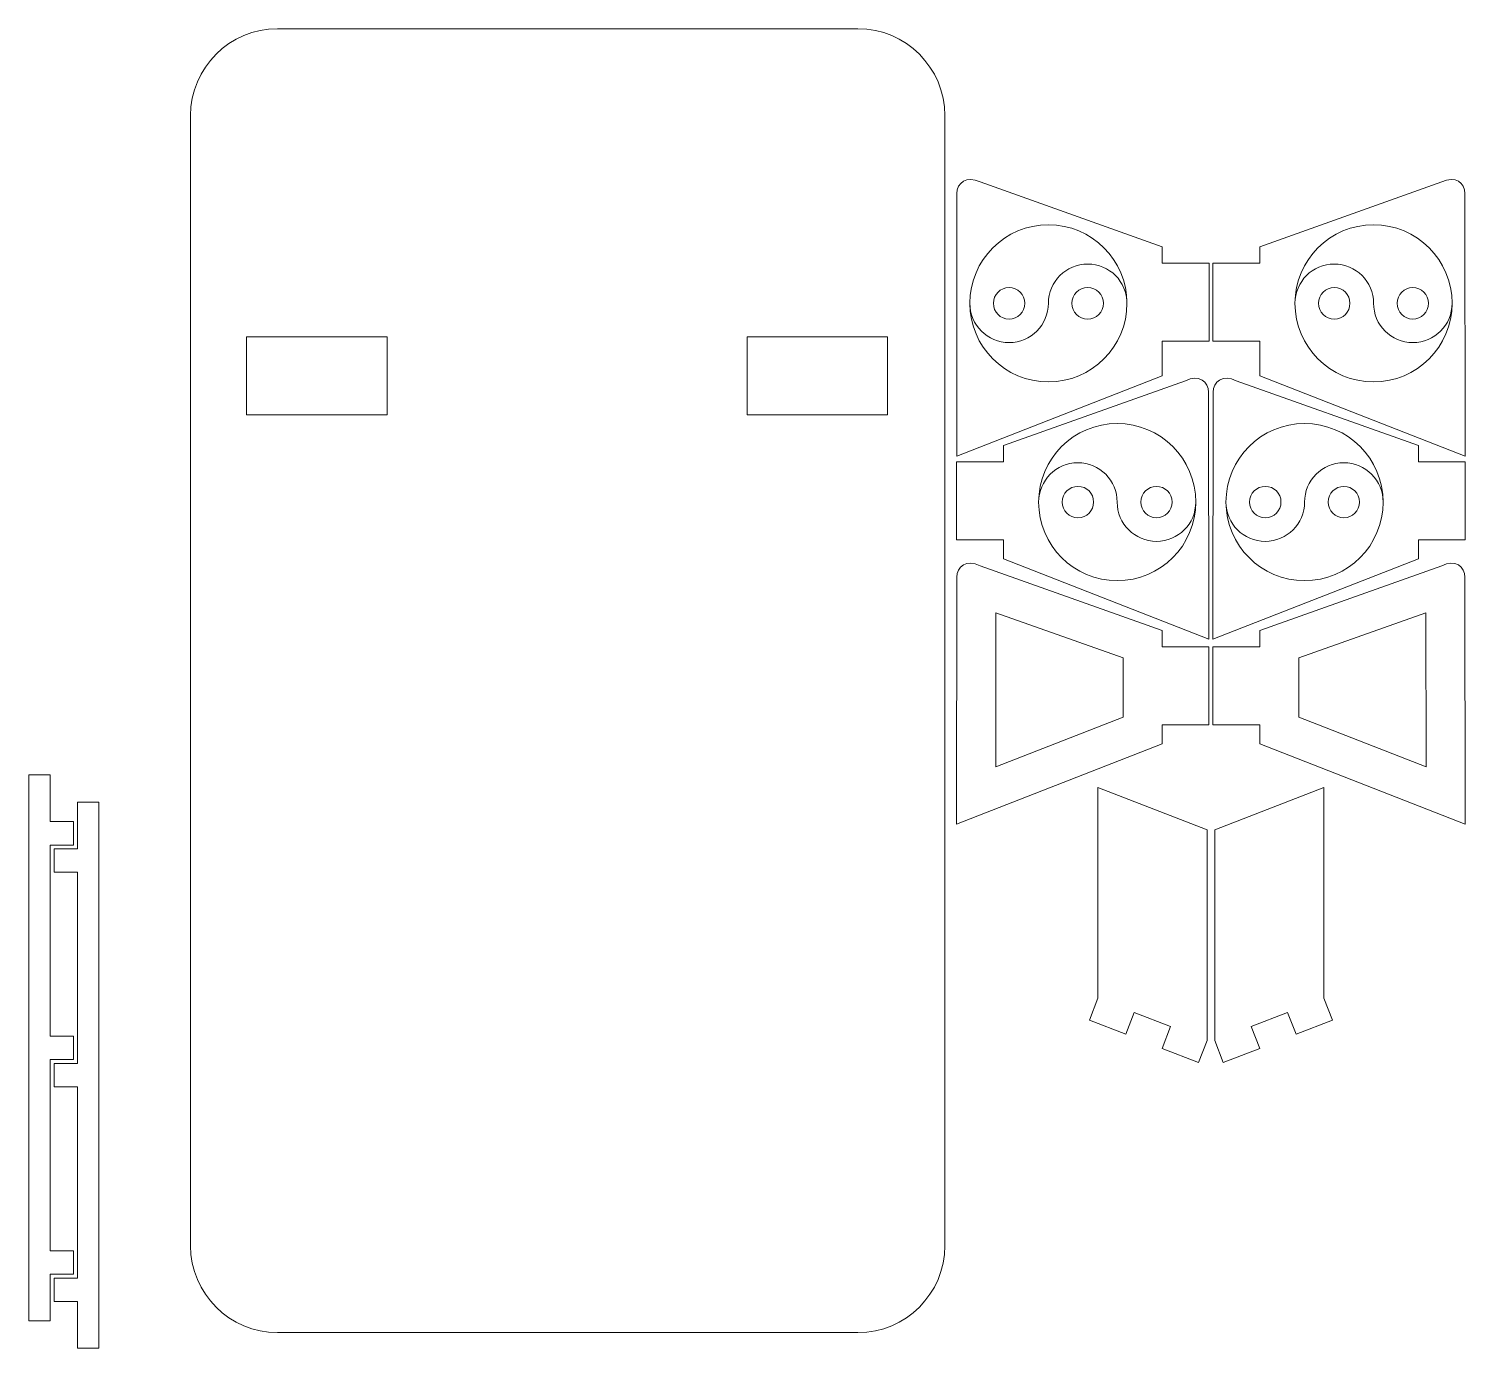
# Model space of a CAD drawing. Header units: centimetres. Extents: x -67.6 to -20.6, y -25.4 to 27.8.
# Drawn here: x -41.05 to -22.64, y -24.32 to -7.41 of the extents above; entities that cross this region are included whole.
import ezdxf

# ---------------------------------------------------------------- set-up
doc = ezdxf.new("R2010")
doc.units = ezdxf.units.CM
doc.header["$MEASUREMENT"] = 0
doc.layers.add('Layer 1', color=7, linetype='Continuous')

msp = doc.modelspace()

# ---------------------------------------------------------------- linework, layer by layer
at = {"layer": 'Layer 1', "color": 250, "lineweight": 9}
for points, knots in [([(-37.85806, -7.40988), (-37.85806, -7.40988), (-30.41888, -7.40988), (-30.41888, -7.40988), (-29.80611, -7.40988), (-29.30474, -7.91136), (-29.30474, -8.52402), (-29.30474, -8.52402), (-29.30474, -23.00782), (-29.30474, -23.00782), (-29.30474, -23.62048), (-29.80623, -24.12196), (-30.41888, -24.12196), (-30.41888, -24.12196), (-37.85806, -24.12196), (-37.85806, -24.12196), (-38.47071, -24.12196), (-38.9722, -23.6206), (-38.9722, -23.00782), (-38.9722, -23.00782), (-38.9722, -8.52402), (-38.9722, -8.52402), (-38.9722, -7.91124), (-38.47083, -7.40988), (-37.85806, -7.40988)], [0, 0, 0, 0, 0.125, 0.125, 0.125, 0.25, 0.25, 0.25, 0.375, 0.375, 0.375, 0.5, 0.5, 0.5, 0.625, 0.625, 0.625, 0.75, 0.75, 0.75, 0.875, 0.875, 0.875, 1, 1, 1, 1]), ([(-26.51964, -10.41384), (-26.51964, -10.41384), (-25.91964, -10.41385), (-25.91964, -10.41385), (-25.91964, -10.41385), (-25.91964, -11.41384), (-25.91964, -11.41384), (-25.91964, -11.41384), (-26.51964, -11.41383), (-26.51964, -11.41383), (-26.51964, -11.41383), (-26.51964, -11.85821), (-26.51964, -11.85821), (-26.51964, -11.85821), (-29.15367, -12.88616), (-29.15367, -12.88616), (-29.15367, -12.88616), (-29.1501, -9.52131), (-29.1501, -9.52131), (-29.15345, -9.38794), (-29.02151, -9.28704), (-28.85367, -9.37411), (-28.85367, -9.37411), (-26.51965, -10.20367), (-26.51965, -10.20367), (-26.51965, -10.20367), (-26.51964, -10.41384), (-26.51964, -10.41384)], [0, 0, 0, 0, 0.11111111, 0.11111111, 0.11111111, 0.22222222, 0.22222222, 0.22222222, 0.33333333, 0.33333333, 0.33333333, 0.44444444, 0.44444444, 0.44444444, 0.55555556, 0.55555556, 0.55555556, 0.66666667, 0.66666667, 0.66666667, 0.77777778, 0.77777778, 0.77777778, 0.88888889, 0.88888889, 0.88888889, 1, 1, 1, 1]), ([(-25.26964, -10.41384), (-25.26964, -10.41384), (-25.86964, -10.41385), (-25.86964, -10.41385), (-25.86964, -10.41385), (-25.86964, -11.41384), (-25.86964, -11.41384), (-25.86964, -11.41384), (-25.26964, -11.41383), (-25.26964, -11.41383), (-25.26964, -11.41383), (-25.26964, -11.85821), (-25.26964, -11.85821), (-25.26964, -11.85821), (-22.63561, -12.88616), (-22.63561, -12.88616), (-22.63561, -12.88616), (-22.63918, -9.52131), (-22.63918, -9.52131), (-22.63583, -9.38794), (-22.76777, -9.28704), (-22.93561, -9.37411), (-22.93561, -9.37411), (-25.26963, -10.20367), (-25.26963, -10.20367), (-25.26963, -10.20367), (-25.26964, -10.41384), (-25.26964, -10.41384)], [0, 0, 0, 0, 0.11111111, 0.11111111, 0.11111111, 0.22222222, 0.22222222, 0.22222222, 0.33333333, 0.33333333, 0.33333333, 0.44444444, 0.44444444, 0.44444444, 0.55555556, 0.55555556, 0.55555556, 0.66666667, 0.66666667, 0.66666667, 0.77777778, 0.77777778, 0.77777778, 0.88888889, 0.88888889, 0.88888889, 1, 1, 1, 1]), ([(-36.45308, -12.35883), (-36.45308, -12.35883), (-36.45308, -11.35883), (-36.45308, -11.35883), (-36.45308, -11.35883), (-38.25308, -11.35883), (-38.25308, -11.35883), (-38.25308, -11.35883), (-38.25308, -12.35883), (-38.25308, -12.35883), (-38.25308, -12.35883), (-36.45308, -12.35883), (-36.45308, -12.35883)], [0, 0, 0, 0, 0.25, 0.25, 0.25, 0.5, 0.5, 0.5, 0.75, 0.75, 0.75, 1, 1, 1, 1]), ([(-30.03846, -12.35883), (-30.03846, -12.35883), (-30.03846, -11.35883), (-30.03846, -11.35883), (-30.03846, -11.35883), (-31.83846, -11.35883), (-31.83846, -11.35883), (-31.83846, -11.35883), (-31.83846, -12.35883), (-31.83846, -12.35883), (-31.83846, -12.35883), (-30.03846, -12.35883), (-30.03846, -12.35883)], [0, 0, 0, 0, 0.25, 0.25, 0.25, 0.5, 0.5, 0.5, 0.75, 0.75, 0.75, 1, 1, 1, 1]), ([(-28.55482, -12.96139), (-28.55482, -12.96139), (-29.15482, -12.9614), (-29.15482, -12.9614), (-29.15482, -12.9614), (-29.15482, -13.96139), (-29.15482, -13.96139), (-29.15482, -13.96139), (-28.55482, -13.96138), (-28.55482, -13.96138), (-28.55482, -13.96138), (-28.55482, -14.20576), (-28.55482, -14.20576), (-28.55482, -14.20576), (-25.92079, -15.23371), (-25.92079, -15.23371), (-25.92079, -15.23371), (-25.92436, -12.06886), (-25.92436, -12.06886), (-25.92101, -11.93549), (-26.05295, -11.83459), (-26.22079, -11.92166), (-26.22079, -11.92166), (-28.55481, -12.75122), (-28.55481, -12.75122), (-28.55481, -12.75122), (-28.55482, -12.96139), (-28.55482, -12.96139)], [0, 0, 0, 0, 0.11111111, 0.11111111, 0.11111111, 0.22222222, 0.22222222, 0.22222222, 0.33333333, 0.33333333, 0.33333333, 0.44444444, 0.44444444, 0.44444444, 0.55555556, 0.55555556, 0.55555556, 0.66666667, 0.66666667, 0.66666667, 0.77777778, 0.77777778, 0.77777778, 0.88888889, 0.88888889, 0.88888889, 1, 1, 1, 1]), ([(-23.23676, -12.96139), (-23.23676, -12.96139), (-22.63676, -12.9614), (-22.63676, -12.9614), (-22.63676, -12.9614), (-22.63676, -13.96139), (-22.63676, -13.96139), (-22.63676, -13.96139), (-23.23676, -13.96138), (-23.23676, -13.96138), (-23.23676, -13.96138), (-23.23676, -14.20576), (-23.23676, -14.20576), (-23.23676, -14.20576), (-25.87079, -15.23371), (-25.87079, -15.23371), (-25.87079, -15.23371), (-25.86722, -12.06886), (-25.86722, -12.06886), (-25.87057, -11.93549), (-25.73863, -11.83459), (-25.57079, -11.92166), (-25.57079, -11.92166), (-23.23677, -12.75122), (-23.23677, -12.75122), (-23.23677, -12.75122), (-23.23676, -12.96139), (-23.23676, -12.96139)], [0, 0, 0, 0, 0.11111111, 0.11111111, 0.11111111, 0.22222222, 0.22222222, 0.22222222, 0.33333333, 0.33333333, 0.33333333, 0.44444444, 0.44444444, 0.44444444, 0.55555556, 0.55555556, 0.55555556, 0.66666667, 0.66666667, 0.66666667, 0.77777778, 0.77777778, 0.77777778, 0.88888889, 0.88888889, 0.88888889, 1, 1, 1, 1]), ([(-26.52021, -15.33142), (-26.52021, -15.33142), (-25.92021, -15.33143), (-25.92021, -15.33143), (-25.92021, -15.33143), (-25.92021, -16.33142), (-25.92021, -16.33142), (-25.92021, -16.33142), (-26.52021, -16.33141), (-26.52021, -16.33141), (-26.52021, -16.33141), (-26.52021, -16.57579), (-26.52021, -16.57579), (-26.52021, -16.57579), (-29.15424, -17.60374), (-29.15424, -17.60374), (-29.15424, -17.60374), (-29.15067, -14.43889), (-29.15067, -14.43889), (-29.15402, -14.30552), (-29.02208, -14.20462), (-28.85424, -14.29169), (-28.85424, -14.29169), (-26.52022, -15.12125), (-26.52022, -15.12125), (-26.52022, -15.12125), (-26.52021, -15.33142), (-26.52021, -15.33142)], [0, 0, 0, 0, 0.11111111, 0.11111111, 0.11111111, 0.22222222, 0.22222222, 0.22222222, 0.33333333, 0.33333333, 0.33333333, 0.44444444, 0.44444444, 0.44444444, 0.55555556, 0.55555556, 0.55555556, 0.66666667, 0.66666667, 0.66666667, 0.77777778, 0.77777778, 0.77777778, 0.88888889, 0.88888889, 0.88888889, 1, 1, 1, 1]), ([(-25.27021, -15.33142), (-25.27021, -15.33142), (-25.87021, -15.33143), (-25.87021, -15.33143), (-25.87021, -15.33143), (-25.87021, -16.33142), (-25.87021, -16.33142), (-25.87021, -16.33142), (-25.27021, -16.33141), (-25.27021, -16.33141), (-25.27021, -16.33141), (-25.27021, -16.57579), (-25.27021, -16.57579), (-25.27021, -16.57579), (-22.63618, -17.60374), (-22.63618, -17.60374), (-22.63618, -17.60374), (-22.63975, -14.43889), (-22.63975, -14.43889), (-22.6364, -14.30552), (-22.76834, -14.20462), (-22.93618, -14.29169), (-22.93618, -14.29169), (-25.2702, -15.12125), (-25.2702, -15.12125), (-25.2702, -15.12125), (-25.27021, -15.33142), (-25.27021, -15.33142)], [0, 0, 0, 0, 0.11111111, 0.11111111, 0.11111111, 0.22222222, 0.22222222, 0.22222222, 0.33333333, 0.33333333, 0.33333333, 0.44444444, 0.44444444, 0.44444444, 0.55555556, 0.55555556, 0.55555556, 0.66666667, 0.66666667, 0.66666667, 0.77777778, 0.77777778, 0.77777778, 0.88888889, 0.88888889, 0.88888889, 1, 1, 1, 1]), ([(-27.0202, -15.47419), (-27.0202, -15.47419), (-28.65118, -14.8945), (-28.65118, -14.8945), (-28.65118, -14.8945), (-28.65341, -16.87156), (-28.65341, -16.87156), (-28.65341, -16.87156), (-27.02021, -16.23419), (-27.02021, -16.23419), (-27.02021, -16.23419), (-27.02021, -15.8314), (-27.02021, -15.8314), (-27.02021, -15.8314), (-27.02019, -15.8314), (-27.02019, -15.8314), (-27.02019, -15.8314), (-27.0202, -15.47419), (-27.0202, -15.47419)], [0, 0, 0, 0, 0.16666667, 0.16666667, 0.16666667, 0.33333333, 0.33333333, 0.33333333, 0.5, 0.5, 0.5, 0.66666667, 0.66666667, 0.66666667, 0.83333333, 0.83333333, 0.83333333, 1, 1, 1, 1]), ([(-24.77022, -15.47419), (-24.77022, -15.47419), (-23.13924, -14.8945), (-23.13924, -14.8945), (-23.13924, -14.8945), (-23.13701, -16.87156), (-23.13701, -16.87156), (-23.13701, -16.87156), (-24.77021, -16.23419), (-24.77021, -16.23419), (-24.77021, -16.23419), (-24.77021, -15.8314), (-24.77021, -15.8314), (-24.77021, -15.8314), (-24.77023, -15.8314), (-24.77023, -15.8314), (-24.77023, -15.8314), (-24.77022, -15.47419), (-24.77022, -15.47419)], [0, 0, 0, 0, 0.16666667, 0.16666667, 0.16666667, 0.33333333, 0.33333333, 0.33333333, 0.5, 0.5, 0.5, 0.66666667, 0.66666667, 0.66666667, 0.83333333, 0.83333333, 0.83333333, 1, 1, 1, 1]), ([(-40.77092, -23.97211), (-40.77092, -23.97211), (-41.04595, -23.97211), (-41.04595, -23.97211), (-41.04595, -23.97211), (-41.04595, -16.97211), (-41.04595, -16.97211), (-41.04595, -16.97211), (-40.77092, -16.97211), (-40.77092, -16.97211), (-40.77092, -16.97211), (-40.77092, -17.57211), (-40.77092, -17.57211), (-40.77092, -17.57211), (-40.47092, -17.57211), (-40.47092, -17.57211), (-40.47092, -17.57211), (-40.47092, -17.87211), (-40.47092, -17.87211), (-40.47092, -17.87211), (-40.77092, -17.87211), (-40.77092, -17.87211), (-40.77092, -17.87211), (-40.77092, -20.32211), (-40.77092, -20.32211), (-40.77092, -20.32211), (-40.47092, -20.32211), (-40.47092, -20.32211), (-40.47092, -20.32211), (-40.47092, -20.62211), (-40.47092, -20.62211), (-40.47092, -20.62211), (-40.77092, -20.62211), (-40.77092, -20.62211), (-40.77092, -20.62211), (-40.77092, -23.07211), (-40.77092, -23.07211), (-40.77092, -23.07211), (-40.47092, -23.07211), (-40.47092, -23.07211), (-40.47092, -23.07211), (-40.47092, -23.37211), (-40.47092, -23.37211), (-40.47092, -23.37211), (-40.77092, -23.37211), (-40.77092, -23.37211), (-40.77092, -23.37211), (-40.77092, -23.97211), (-40.77092, -23.97211)], [0, 0, 0, 0, 0.0625, 0.0625, 0.0625, 0.125, 0.125, 0.125, 0.1875, 0.1875, 0.1875, 0.25, 0.25, 0.25, 0.3125, 0.3125, 0.3125, 0.375, 0.375, 0.375, 0.4375, 0.4375, 0.4375, 0.5, 0.5, 0.5, 0.5625, 0.5625, 0.5625, 0.625, 0.625, 0.625, 0.6875, 0.6875, 0.6875, 0.75, 0.75, 0.75, 0.8125, 0.8125, 0.8125, 0.875, 0.875, 0.875, 0.9375, 0.9375, 0.9375, 1, 1, 1, 1]), ([(-27.45203, -20.11624), (-27.45203, -20.11624), (-27.34369, -19.83689), (-27.34369, -19.83689), (-27.34359, -18.47658), (-27.34358, -18.17523), (-27.34351, -17.13689), (-27.34351, -17.13689), (-25.94503, -17.6793), (-25.94503, -17.6793), (-25.94503, -17.6793), (-25.94521, -20.3793), (-25.94521, -20.3793), (-25.94521, -20.3793), (-26.05354, -20.65866), (-26.05354, -20.65866), (-26.05354, -20.65866), (-26.51984, -20.47821), (-26.51984, -20.47821), (-26.51984, -20.47821), (-26.41137, -20.19851), (-26.41137, -20.19851), (-26.41137, -20.19851), (-26.87752, -20.0177), (-26.87752, -20.0177), (-26.87752, -20.0177), (-26.986, -20.2974), (-26.986, -20.2974), (-26.986, -20.2974), (-27.45203, -20.11624), (-27.45203, -20.11624)], [0, 0, 0, 0, 0.1, 0.1, 0.1, 0.2, 0.2, 0.2, 0.3, 0.3, 0.3, 0.4, 0.4, 0.4, 0.5, 0.5, 0.5, 0.6, 0.6, 0.6, 0.7, 0.7, 0.7, 0.8, 0.8, 0.8, 0.9, 0.9, 0.9, 1, 1, 1, 1]), ([(-24.33837, -20.11624), (-24.33837, -20.11624), (-24.44671, -19.83689), (-24.44671, -19.83689), (-24.44681, -18.47658), (-24.44682, -18.17523), (-24.44689, -17.13689), (-24.44689, -17.13689), (-25.84537, -17.6793), (-25.84537, -17.6793), (-25.84537, -17.6793), (-25.84519, -20.3793), (-25.84519, -20.3793), (-25.84519, -20.3793), (-25.73686, -20.65866), (-25.73686, -20.65866), (-25.73686, -20.65866), (-25.27056, -20.47821), (-25.27056, -20.47821), (-25.27056, -20.47821), (-25.37903, -20.19851), (-25.37903, -20.19851), (-25.37903, -20.19851), (-24.91288, -20.0177), (-24.91288, -20.0177), (-24.91288, -20.0177), (-24.8044, -20.2974), (-24.8044, -20.2974), (-24.8044, -20.2974), (-24.33837, -20.11624), (-24.33837, -20.11624)], [0, 0, 0, 0, 0.1, 0.1, 0.1, 0.2, 0.2, 0.2, 0.3, 0.3, 0.3, 0.4, 0.4, 0.4, 0.5, 0.5, 0.5, 0.6, 0.6, 0.6, 0.7, 0.7, 0.7, 0.8, 0.8, 0.8, 0.9, 0.9, 0.9, 1, 1, 1, 1]), ([(-40.42092, -24.32211), (-40.42092, -24.32211), (-40.14589, -24.32211), (-40.14589, -24.32211), (-40.14589, -24.32211), (-40.14589, -17.32211), (-40.14589, -17.32211), (-40.14589, -17.32211), (-40.42092, -17.32211), (-40.42092, -17.32211), (-40.42092, -17.32211), (-40.42092, -17.92211), (-40.42092, -17.92211), (-40.42092, -17.92211), (-40.72092, -17.92211), (-40.72092, -17.92211), (-40.72092, -17.92211), (-40.72092, -18.22211), (-40.72092, -18.22211), (-40.72092, -18.22211), (-40.42092, -18.22211), (-40.42092, -18.22211), (-40.42092, -18.22211), (-40.42092, -20.67211), (-40.42092, -20.67211), (-40.42092, -20.67211), (-40.72092, -20.67211), (-40.72092, -20.67211), (-40.72092, -20.67211), (-40.72092, -20.97211), (-40.72092, -20.97211), (-40.72092, -20.97211), (-40.42092, -20.97211), (-40.42092, -20.97211), (-40.42092, -20.97211), (-40.42092, -23.42211), (-40.42092, -23.42211), (-40.42092, -23.42211), (-40.72092, -23.42211), (-40.72092, -23.42211), (-40.72092, -23.42211), (-40.72092, -23.72211), (-40.72092, -23.72211), (-40.72092, -23.72211), (-40.42092, -23.72211), (-40.42092, -23.72211), (-40.42092, -23.72211), (-40.42092, -24.32211), (-40.42092, -24.32211)], [0, 0, 0, 0, 0.0625, 0.0625, 0.0625, 0.125, 0.125, 0.125, 0.1875, 0.1875, 0.1875, 0.25, 0.25, 0.25, 0.3125, 0.3125, 0.3125, 0.375, 0.375, 0.375, 0.4375, 0.4375, 0.4375, 0.5, 0.5, 0.5, 0.5625, 0.5625, 0.5625, 0.625, 0.625, 0.625, 0.6875, 0.6875, 0.6875, 0.75, 0.75, 0.75, 0.8125, 0.8125, 0.8125, 0.875, 0.875, 0.875, 0.9375, 0.9375, 0.9375, 1, 1, 1, 1])]:
    msp.add_open_spline(points, degree=3, knots=knots, dxfattribs=at)
at = {"layer": 'Layer 1', "color": 240, "lineweight": 9}
for points, knots in [([(-26.97114, -10.92911), (-26.97114, -10.373), (-27.42195, -9.92219), (-27.97806, -9.92219), (-28.53418, -9.92219), (-28.98499, -10.373), (-28.98499, -10.92911), (-28.98499, -11.20717), (-28.75958, -11.43258), (-28.48153, -11.43258), (-28.20347, -11.43258), (-27.97806, -11.20717), (-27.97806, -10.92911), (-27.97806, -10.65104), (-27.75266, -10.42565), (-27.4746, -10.42565), (-27.19655, -10.42565), (-26.97114, -10.65104), (-26.97114, -10.92911)], [0, 0, 0, 0, 0.16666667, 0.16666667, 0.16666667, 0.33333333, 0.33333333, 0.33333333, 0.5, 0.5, 0.5, 0.66666667, 0.66666667, 0.66666667, 0.83333333, 0.83333333, 0.83333333, 1, 1, 1, 1]), ([(-24.81814, -10.92911), (-24.81814, -10.373), (-24.36733, -9.92219), (-23.81122, -9.92219), (-23.2551, -9.92219), (-22.80429, -10.373), (-22.80429, -10.92911), (-22.80429, -11.20717), (-23.0297, -11.43258), (-23.30775, -11.43258), (-23.58581, -11.43258), (-23.81122, -11.20717), (-23.81122, -10.92911), (-23.81122, -10.65104), (-24.03662, -10.42565), (-24.31468, -10.42565), (-24.59273, -10.42565), (-24.81814, -10.65104), (-24.81814, -10.92911)], [0, 0, 0, 0, 0.16666667, 0.16666667, 0.16666667, 0.33333333, 0.33333333, 0.33333333, 0.5, 0.5, 0.5, 0.66666667, 0.66666667, 0.66666667, 0.83333333, 0.83333333, 0.83333333, 1, 1, 1, 1]), ([(-28.68291, -10.92911), (-28.68291, -11.04034), (-28.59275, -11.1305), (-28.48153, -11.1305), (-28.37031, -11.1305), (-28.28014, -11.04034), (-28.28014, -10.92911), (-28.28014, -10.81789), (-28.37031, -10.72773), (-28.48153, -10.72773), (-28.59275, -10.72773), (-28.68291, -10.81789), (-28.68291, -10.92911)], [0, 0, 0, 0, 0.25, 0.25, 0.25, 0.5, 0.5, 0.5, 0.75, 0.75, 0.75, 1, 1, 1, 1]), ([(-27.27322, -10.92911), (-27.27322, -10.81789), (-27.36338, -10.72773), (-27.4746, -10.72773), (-27.58582, -10.72773), (-27.67599, -10.81789), (-27.67599, -10.92911), (-27.67599, -11.04034), (-27.58582, -11.1305), (-27.4746, -11.1305), (-27.36338, -11.1305), (-27.27322, -11.04034), (-27.27322, -10.92911)], [0, 0, 0, 0, 0.25, 0.25, 0.25, 0.5, 0.5, 0.5, 0.75, 0.75, 0.75, 1, 1, 1, 1]), ([(-24.51606, -10.92911), (-24.51606, -10.81789), (-24.4259, -10.72773), (-24.31468, -10.72773), (-24.20346, -10.72773), (-24.11329, -10.81789), (-24.11329, -10.92911), (-24.11329, -11.04034), (-24.20346, -11.1305), (-24.31468, -11.1305), (-24.4259, -11.1305), (-24.51606, -11.04034), (-24.51606, -10.92911)], [0, 0, 0, 0, 0.25, 0.25, 0.25, 0.5, 0.5, 0.5, 0.75, 0.75, 0.75, 1, 1, 1, 1]), ([(-23.10637, -10.92911), (-23.10637, -11.04034), (-23.19653, -11.1305), (-23.30775, -11.1305), (-23.41897, -11.1305), (-23.50914, -11.04034), (-23.50914, -10.92911), (-23.50914, -10.81789), (-23.41897, -10.72773), (-23.30775, -10.72773), (-23.19653, -10.72773), (-23.10637, -10.81789), (-23.10637, -10.92911)], [0, 0, 0, 0, 0.25, 0.25, 0.25, 0.5, 0.5, 0.5, 0.75, 0.75, 0.75, 1, 1, 1, 1]), ([(-28.98499, -10.92911), (-28.98499, -11.48523), (-28.53418, -11.93604), (-27.97806, -11.93604), (-27.42195, -11.93604), (-26.97114, -11.48523), (-26.97114, -10.92911)], [0, 0, 0, 0, 0.5, 0.5, 0.5, 1, 1, 1, 1]), ([(-22.80429, -10.92911), (-22.80429, -11.48523), (-23.2551, -11.93604), (-23.81122, -11.93604), (-24.36733, -11.93604), (-24.81814, -11.48523), (-24.81814, -10.92911)], [0, 0, 0, 0, 0.5, 0.5, 0.5, 1, 1, 1, 1]), ([(-28.10332, -13.47666), (-28.10332, -12.92055), (-27.65251, -12.46974), (-27.0964, -12.46974), (-26.54028, -12.46974), (-26.08947, -12.92055), (-26.08947, -13.47666), (-26.08947, -13.75472), (-26.31488, -13.98013), (-26.59293, -13.98013), (-26.87099, -13.98013), (-27.0964, -13.75472), (-27.0964, -13.47666), (-27.0964, -13.19859), (-27.3218, -12.9732), (-27.59986, -12.9732), (-27.87791, -12.9732), (-28.10332, -13.19859), (-28.10332, -13.47666)], [0, 0, 0, 0, 0.16666667, 0.16666667, 0.16666667, 0.33333333, 0.33333333, 0.33333333, 0.5, 0.5, 0.5, 0.66666667, 0.66666667, 0.66666667, 0.83333333, 0.83333333, 0.83333333, 1, 1, 1, 1]), ([(-23.68826, -13.47666), (-23.68826, -12.92055), (-24.13907, -12.46974), (-24.69518, -12.46974), (-25.2513, -12.46974), (-25.70211, -12.92055), (-25.70211, -13.47666), (-25.70211, -13.75472), (-25.4767, -13.98013), (-25.19865, -13.98013), (-24.92059, -13.98013), (-24.69518, -13.75472), (-24.69518, -13.47666), (-24.69518, -13.19859), (-24.46978, -12.9732), (-24.19172, -12.9732), (-23.91367, -12.9732), (-23.68826, -13.19859), (-23.68826, -13.47666)], [0, 0, 0, 0, 0.16666667, 0.16666667, 0.16666667, 0.33333333, 0.33333333, 0.33333333, 0.5, 0.5, 0.5, 0.66666667, 0.66666667, 0.66666667, 0.83333333, 0.83333333, 0.83333333, 1, 1, 1, 1]), ([(-27.80124, -13.47666), (-27.80124, -13.36544), (-27.71108, -13.27528), (-27.59986, -13.27528), (-27.48864, -13.27528), (-27.39847, -13.36544), (-27.39847, -13.47666), (-27.39847, -13.58789), (-27.48864, -13.67805), (-27.59986, -13.67805), (-27.71108, -13.67805), (-27.80124, -13.58789), (-27.80124, -13.47666)], [0, 0, 0, 0, 0.25, 0.25, 0.25, 0.5, 0.5, 0.5, 0.75, 0.75, 0.75, 1, 1, 1, 1]), ([(-26.39155, -13.47666), (-26.39155, -13.58789), (-26.48171, -13.67805), (-26.59293, -13.67805), (-26.70415, -13.67805), (-26.79432, -13.58789), (-26.79432, -13.47666), (-26.79432, -13.36544), (-26.70415, -13.27528), (-26.59293, -13.27528), (-26.48171, -13.27528), (-26.39155, -13.36544), (-26.39155, -13.47666)], [0, 0, 0, 0, 0.25, 0.25, 0.25, 0.5, 0.5, 0.5, 0.75, 0.75, 0.75, 1, 1, 1, 1]), ([(-25.40003, -13.47666), (-25.40003, -13.58789), (-25.30987, -13.67805), (-25.19865, -13.67805), (-25.08743, -13.67805), (-24.99726, -13.58789), (-24.99726, -13.47666), (-24.99726, -13.36544), (-25.08743, -13.27528), (-25.19865, -13.27528), (-25.30987, -13.27528), (-25.40003, -13.36544), (-25.40003, -13.47666)], [0, 0, 0, 0, 0.25, 0.25, 0.25, 0.5, 0.5, 0.5, 0.75, 0.75, 0.75, 1, 1, 1, 1]), ([(-23.99034, -13.47666), (-23.99034, -13.36544), (-24.0805, -13.27528), (-24.19172, -13.27528), (-24.30294, -13.27528), (-24.39311, -13.36544), (-24.39311, -13.47666), (-24.39311, -13.58789), (-24.30294, -13.67805), (-24.19172, -13.67805), (-24.0805, -13.67805), (-23.99034, -13.58789), (-23.99034, -13.47666)], [0, 0, 0, 0, 0.25, 0.25, 0.25, 0.5, 0.5, 0.5, 0.75, 0.75, 0.75, 1, 1, 1, 1]), ([(-26.08947, -13.47666), (-26.08947, -14.03278), (-26.54028, -14.48359), (-27.0964, -14.48359), (-27.65251, -14.48359), (-28.10332, -14.03278), (-28.10332, -13.47666)], [0, 0, 0, 0, 0.5, 0.5, 0.5, 1, 1, 1, 1]), ([(-25.70211, -13.47666), (-25.70211, -14.03278), (-25.2513, -14.48359), (-24.69518, -14.48359), (-24.13907, -14.48359), (-23.68826, -14.03278), (-23.68826, -13.47666)], [0, 0, 0, 0, 0.5, 0.5, 0.5, 1, 1, 1, 1])]:
    msp.add_open_spline(points, degree=3, knots=knots, dxfattribs=at)
at = {"layer": 'Layer 1', "color": 114, "lineweight": 9}
for points, knots in [([(-28.98499, -10.92911), (-28.98499, -11.48523), (-28.53418, -11.93604), (-27.97806, -11.93604), (-27.42195, -11.93604), (-26.97114, -11.48523), (-26.97114, -10.92911), (-26.97114, -10.65106), (-27.19655, -10.42565), (-27.4746, -10.42565), (-27.75266, -10.42565), (-27.97806, -10.65106), (-27.97806, -10.92911), (-27.97806, -11.20719), (-28.20347, -11.43258), (-28.48153, -11.43258), (-28.75958, -11.43258), (-28.98499, -11.20719), (-28.98499, -10.92911)], [0, 0, 0, 0, 0.16666667, 0.16666667, 0.16666667, 0.33333333, 0.33333333, 0.33333333, 0.5, 0.5, 0.5, 0.66666667, 0.66666667, 0.66666667, 0.83333333, 0.83333333, 0.83333333, 1, 1, 1, 1]), ([(-22.80429, -10.92911), (-22.80429, -11.48523), (-23.2551, -11.93604), (-23.81122, -11.93604), (-24.36733, -11.93604), (-24.81814, -11.48523), (-24.81814, -10.92911), (-24.81814, -10.65106), (-24.59273, -10.42565), (-24.31468, -10.42565), (-24.03662, -10.42565), (-23.81122, -10.65106), (-23.81122, -10.92911), (-23.81122, -11.20719), (-23.58581, -11.43258), (-23.30775, -11.43258), (-23.0297, -11.43258), (-22.80429, -11.20719), (-22.80429, -10.92911)], [0, 0, 0, 0, 0.16666667, 0.16666667, 0.16666667, 0.33333333, 0.33333333, 0.33333333, 0.5, 0.5, 0.5, 0.66666667, 0.66666667, 0.66666667, 0.83333333, 0.83333333, 0.83333333, 1, 1, 1, 1]), ([(-28.68291, -10.92911), (-28.68291, -11.04034), (-28.59275, -11.1305), (-28.48153, -11.1305), (-28.37031, -11.1305), (-28.28014, -11.04034), (-28.28014, -10.92911), (-28.28014, -10.81789), (-28.37031, -10.72773), (-28.48153, -10.72773), (-28.59275, -10.72773), (-28.68291, -10.81789), (-28.68291, -10.92911)], [0, 0, 0, 0, 0.25, 0.25, 0.25, 0.5, 0.5, 0.5, 0.75, 0.75, 0.75, 1, 1, 1, 1]), ([(-27.27322, -10.92911), (-27.27322, -10.81789), (-27.36338, -10.72773), (-27.4746, -10.72773), (-27.58582, -10.72773), (-27.67599, -10.81789), (-27.67599, -10.92911), (-27.67599, -11.04034), (-27.58582, -11.1305), (-27.4746, -11.1305), (-27.36338, -11.1305), (-27.27322, -11.04034), (-27.27322, -10.92911)], [0, 0, 0, 0, 0.25, 0.25, 0.25, 0.5, 0.5, 0.5, 0.75, 0.75, 0.75, 1, 1, 1, 1]), ([(-24.51606, -10.92911), (-24.51606, -10.81789), (-24.4259, -10.72773), (-24.31468, -10.72773), (-24.20346, -10.72773), (-24.11329, -10.81789), (-24.11329, -10.92911), (-24.11329, -11.04034), (-24.20346, -11.1305), (-24.31468, -11.1305), (-24.4259, -11.1305), (-24.51606, -11.04034), (-24.51606, -10.92911)], [0, 0, 0, 0, 0.25, 0.25, 0.25, 0.5, 0.5, 0.5, 0.75, 0.75, 0.75, 1, 1, 1, 1]), ([(-23.10637, -10.92911), (-23.10637, -11.04034), (-23.19653, -11.1305), (-23.30775, -11.1305), (-23.41897, -11.1305), (-23.50914, -11.04034), (-23.50914, -10.92911), (-23.50914, -10.81789), (-23.41897, -10.72773), (-23.30775, -10.72773), (-23.19653, -10.72773), (-23.10637, -10.81789), (-23.10637, -10.92911)], [0, 0, 0, 0, 0.25, 0.25, 0.25, 0.5, 0.5, 0.5, 0.75, 0.75, 0.75, 1, 1, 1, 1]), ([(-26.08947, -13.47666), (-26.08947, -14.03278), (-26.54028, -14.48359), (-27.0964, -14.48359), (-27.65251, -14.48359), (-28.10332, -14.03278), (-28.10332, -13.47666), (-28.10332, -13.19861), (-27.87791, -12.9732), (-27.59986, -12.9732), (-27.3218, -12.9732), (-27.0964, -13.19861), (-27.0964, -13.47666), (-27.0964, -13.75474), (-26.87099, -13.98013), (-26.59293, -13.98013), (-26.31488, -13.98013), (-26.08947, -13.75474), (-26.08947, -13.47666)], [0, 0, 0, 0, 0.16666667, 0.16666667, 0.16666667, 0.33333333, 0.33333333, 0.33333333, 0.5, 0.5, 0.5, 0.66666667, 0.66666667, 0.66666667, 0.83333333, 0.83333333, 0.83333333, 1, 1, 1, 1]), ([(-25.70211, -13.47666), (-25.70211, -14.03278), (-25.2513, -14.48359), (-24.69518, -14.48359), (-24.13907, -14.48359), (-23.68826, -14.03278), (-23.68826, -13.47666), (-23.68826, -13.19861), (-23.91367, -12.9732), (-24.19172, -12.9732), (-24.46978, -12.9732), (-24.69518, -13.19861), (-24.69518, -13.47666), (-24.69518, -13.75474), (-24.92059, -13.98013), (-25.19865, -13.98013), (-25.4767, -13.98013), (-25.70211, -13.75474), (-25.70211, -13.47666)], [0, 0, 0, 0, 0.16666667, 0.16666667, 0.16666667, 0.33333333, 0.33333333, 0.33333333, 0.5, 0.5, 0.5, 0.66666667, 0.66666667, 0.66666667, 0.83333333, 0.83333333, 0.83333333, 1, 1, 1, 1]), ([(-27.80124, -13.47666), (-27.80124, -13.36544), (-27.71108, -13.27528), (-27.59986, -13.27528), (-27.48864, -13.27528), (-27.39847, -13.36544), (-27.39847, -13.47666), (-27.39847, -13.58789), (-27.48864, -13.67805), (-27.59986, -13.67805), (-27.71108, -13.67805), (-27.80124, -13.58789), (-27.80124, -13.47666)], [0, 0, 0, 0, 0.25, 0.25, 0.25, 0.5, 0.5, 0.5, 0.75, 0.75, 0.75, 1, 1, 1, 1]), ([(-26.39155, -13.47666), (-26.39155, -13.58789), (-26.48171, -13.67805), (-26.59293, -13.67805), (-26.70415, -13.67805), (-26.79432, -13.58789), (-26.79432, -13.47666), (-26.79432, -13.36544), (-26.70415, -13.27528), (-26.59293, -13.27528), (-26.48171, -13.27528), (-26.39155, -13.36544), (-26.39155, -13.47666)], [0, 0, 0, 0, 0.25, 0.25, 0.25, 0.5, 0.5, 0.5, 0.75, 0.75, 0.75, 1, 1, 1, 1]), ([(-25.40003, -13.47666), (-25.40003, -13.58789), (-25.30987, -13.67805), (-25.19865, -13.67805), (-25.08743, -13.67805), (-24.99726, -13.58789), (-24.99726, -13.47666), (-24.99726, -13.36544), (-25.08743, -13.27528), (-25.19865, -13.27528), (-25.30987, -13.27528), (-25.40003, -13.36544), (-25.40003, -13.47666)], [0, 0, 0, 0, 0.25, 0.25, 0.25, 0.5, 0.5, 0.5, 0.75, 0.75, 0.75, 1, 1, 1, 1]), ([(-23.99034, -13.47666), (-23.99034, -13.36544), (-24.0805, -13.27528), (-24.19172, -13.27528), (-24.30294, -13.27528), (-24.39311, -13.36544), (-24.39311, -13.47666), (-24.39311, -13.58789), (-24.30294, -13.67805), (-24.19172, -13.67805), (-24.0805, -13.67805), (-23.99034, -13.58789), (-23.99034, -13.47666)], [0, 0, 0, 0, 0.25, 0.25, 0.25, 0.5, 0.5, 0.5, 0.75, 0.75, 0.75, 1, 1, 1, 1])]:
    msp.add_open_spline(points, degree=3, knots=knots, dxfattribs=at)

doc.saveas('drawing.dxf')
